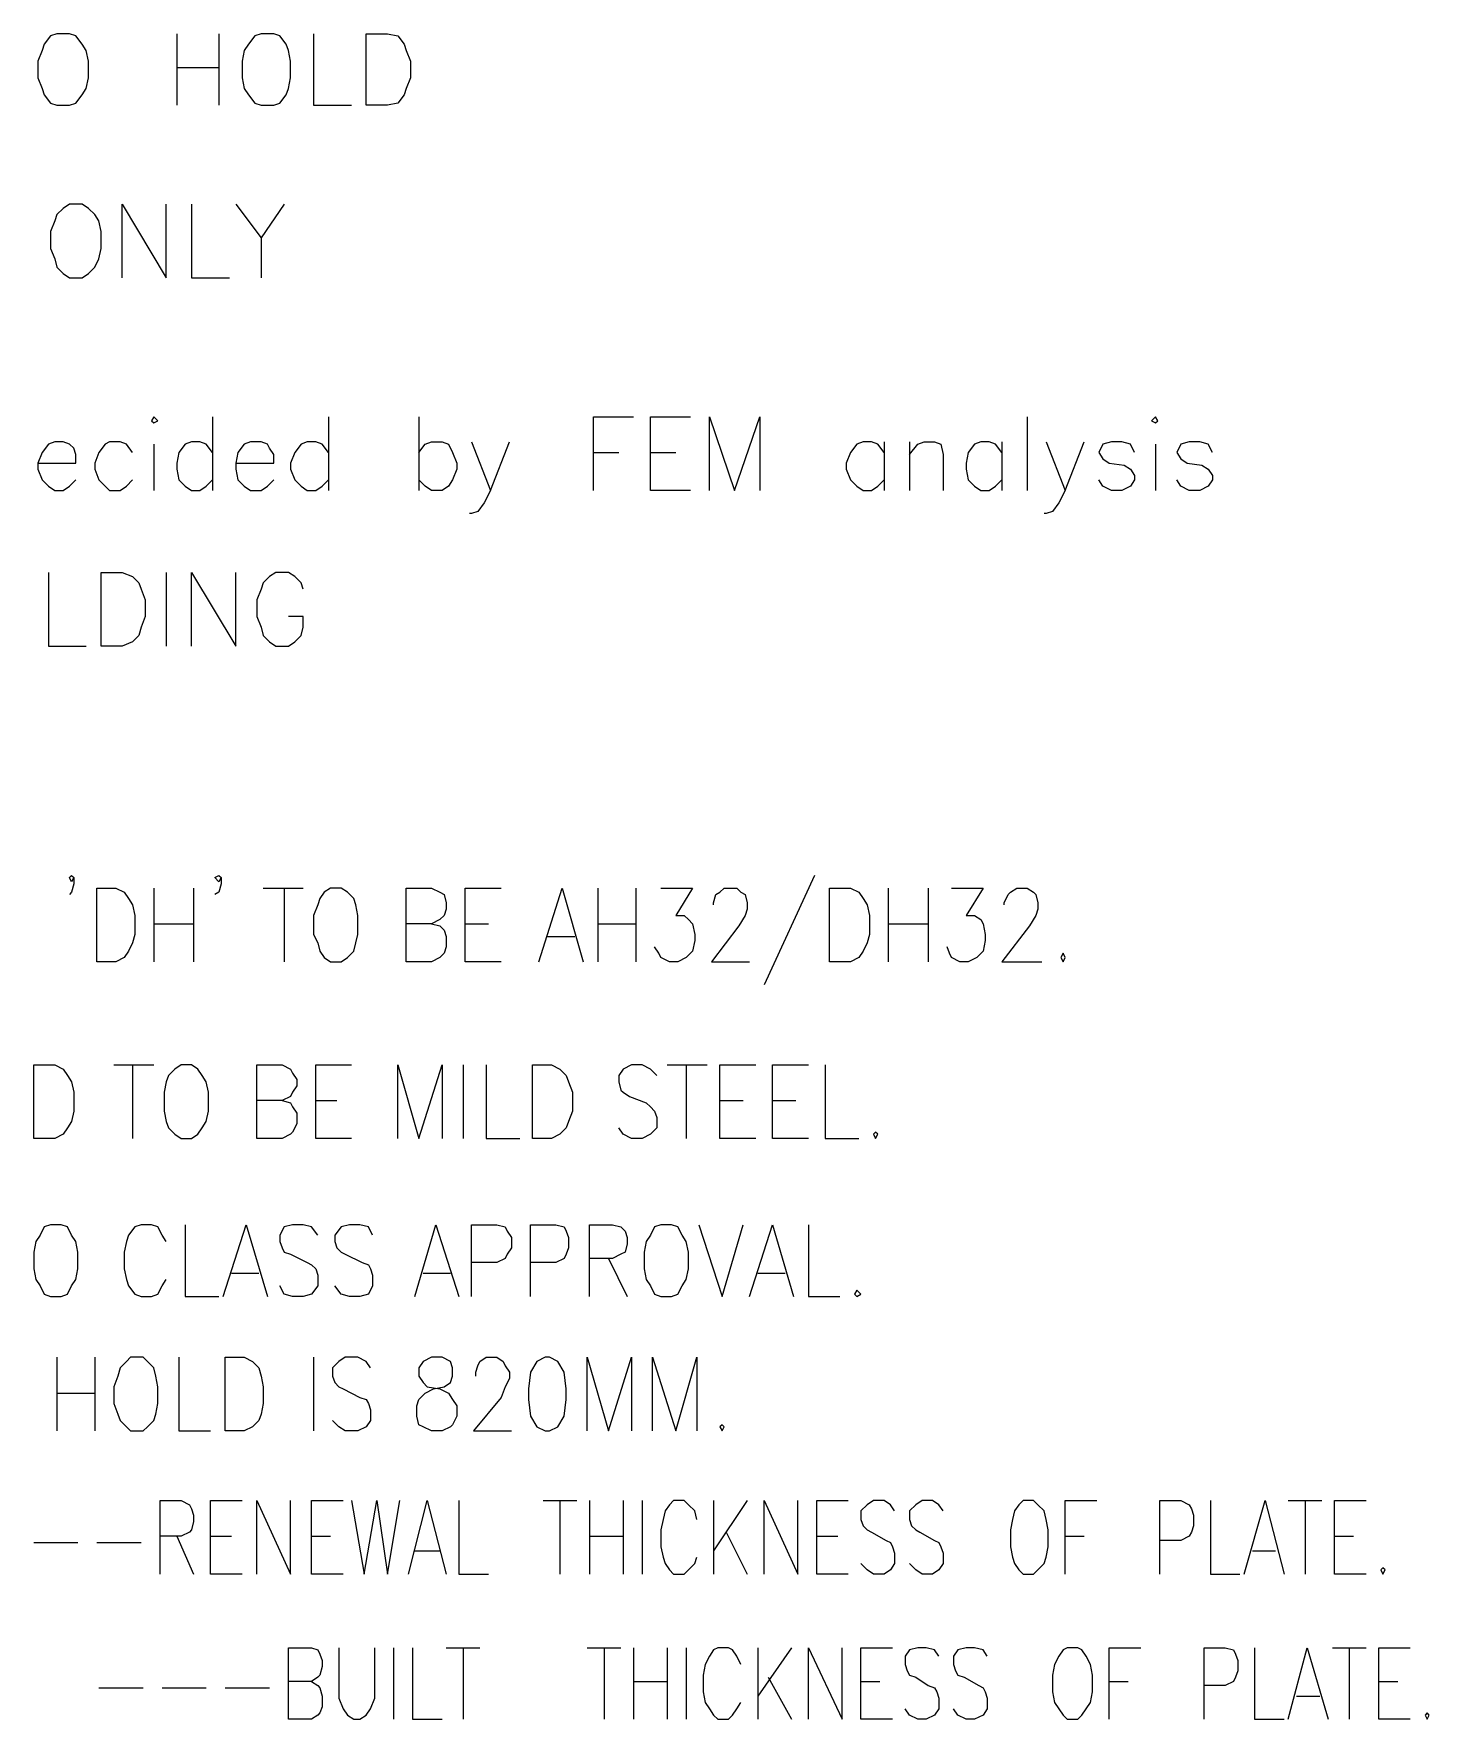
# Model space of a CAD drawing. Header units: millimetres. Extents: x 0.6 to 49, y 0.3 to 23.1.
# Drawn here: x 34.626 to 36.836, y 12.633 to 15.303 of the extents above; entities that cross this region are included whole.
import ezdxf

# ---------------------------------------------------------------- set-up
doc = ezdxf.new("R2010")
doc.units = ezdxf.units.MM
doc.layers.add('PDF_Geometry', color=7, linetype='Continuous')

msp = doc.modelspace()

# ---------------------------------------------------------------- linework, layer by layer
at = {"layer": 'PDF_Geometry', "lineweight": 25}
for points in [[(34.6628, 15.3033), (34.6528, 15.3), (34.6428, 15.2867), (34.6394, 15.2767), (34.6328, 15.26), (34.6328, 15.2333), (34.6394, 15.2167), (34.6428, 15.2067), (34.6528, 15.1933), (34.6628, 15.19), (34.6828, 15.19), (34.6928, 15.1933), (34.7028, 15.2067), (34.7094, 15.2167), (34.7128, 15.2333), (34.7128, 15.26), (34.7094, 15.2767), (34.7028, 15.2867), (34.6928, 15.3), (34.6828, 15.3033)], [(34.9861, 15.3033), (34.9761, 15.3), (34.9661, 15.2867), (34.9594, 15.2767), (34.9561, 15.26), (34.9561, 15.2333), (34.9594, 15.2167), (34.9661, 15.2067), (34.9761, 15.1933), (34.9861, 15.19), (35.0061, 15.19), (35.0161, 15.1933), (35.0261, 15.2067), (35.0294, 15.2167), (35.0328, 15.2333), (35.0328, 15.26), (35.0294, 15.2767), (35.0261, 15.2867), (35.0161, 15.3), (35.0061, 15.3033)], [(35.1528, 15.19), (35.1528, 15.3033), (35.1861, 15.3033), (35.2028, 15.3), (35.2128, 15.2867), (35.2161, 15.2767), (35.2228, 15.26), (35.2228, 15.2333), (35.2161, 15.2167), (35.2128, 15.2067), (35.2028, 15.1933), (35.1861, 15.19)], [(34.6828, 15.0333), (34.6728, 15.0267), (34.6628, 15.0167), (34.6594, 15.0067), (34.6528, 14.99), (34.6528, 14.9633), (34.6594, 14.9467), (34.6628, 14.9333), (34.6728, 14.9233), (34.6828, 14.9167), (34.7028, 14.9167), (34.7128, 14.9233), (34.7228, 14.9333), (34.7294, 14.9467), (34.7328, 14.9633), (34.7328, 14.99), (34.7294, 15.0067), (34.7228, 15.0167), (34.7128, 15.0267), (34.7028, 15.0333)], [(34.8128, 14.69), (34.8161, 14.6867), (34.8228, 14.69), (34.8161, 14.6967)], [(36.3961, 14.69), (36.4028, 14.6867), (36.4061, 14.69), (36.4028, 14.6967)], [(34.7328, 14.3333), (34.7328, 14.45), (34.7661, 14.45), (34.7828, 14.4433), (34.7928, 14.4333), (34.7961, 14.4233), (34.8028, 14.4067), (34.8028, 14.38), (34.7961, 14.3633), (34.7928, 14.35), (34.7828, 14.34), (34.7661, 14.3333)], [(34.7261, 13.8333), (34.7261, 13.95), (34.7561, 13.95), (34.7694, 13.9433), (34.7761, 13.9333), (34.7828, 13.9233), (34.7861, 13.9067), (34.7861, 13.8767), (34.7828, 13.8633), (34.7761, 13.85), (34.7694, 13.84), (34.7561, 13.8333)], [(35.0961, 13.95), (35.0861, 13.9433), (35.0794, 13.9333), (35.0761, 13.9233), (35.0694, 13.9067), (35.0694, 13.8767), (35.0761, 13.8633), (35.0794, 13.85), (35.0861, 13.84), (35.0961, 13.8333), (35.1128, 13.8333), (35.1228, 13.84), (35.1328, 13.85), (35.1361, 13.8633), (35.1394, 13.8767), (35.1394, 13.9067), (35.1361, 13.9233), (35.1328, 13.9333), (35.1228, 13.9433), (35.1128, 13.95)], [(35.8861, 13.8333), (35.8861, 13.95), (35.9194, 13.95), (35.9328, 13.9433), (35.9394, 13.9333), (35.9461, 13.9233), (35.9494, 13.9067), (35.9494, 13.8767), (35.9461, 13.8633), (35.9394, 13.85), (35.9328, 13.84), (35.9194, 13.8333)], [(36.2561, 13.8467), (36.2528, 13.84), (36.2561, 13.8333), (36.2594, 13.84)], [(34.6261, 13.5533), (34.6261, 13.67), (34.6594, 13.67), (34.6728, 13.6633), (34.6794, 13.6533), (34.6861, 13.6433), (34.6894, 13.6267), (34.6894, 13.5967), (34.6861, 13.58), (34.6794, 13.57), (34.6728, 13.56), (34.6594, 13.5533)], [(34.8594, 13.67), (34.8494, 13.6633), (34.8394, 13.6533), (34.8361, 13.6433), (34.8328, 13.6267), (34.8328, 13.5967), (34.8361, 13.58), (34.8394, 13.57), (34.8494, 13.56), (34.8594, 13.5533), (34.8761, 13.5533), (34.8861, 13.56), (34.8928, 13.57), (34.8994, 13.58), (34.9028, 13.5967), (34.9028, 13.6267), (34.8994, 13.6433), (34.8928, 13.6533), (34.8861, 13.6633), (34.8761, 13.67)], [(35.4161, 13.5533), (35.4161, 13.67), (35.4461, 13.67), (35.4594, 13.6633), (35.4694, 13.6533), (35.4728, 13.6433), (35.4794, 13.6267), (35.4794, 13.5967), (35.4728, 13.58), (35.4694, 13.57), (35.4594, 13.56), (35.4461, 13.5533)], [(35.9594, 13.5633), (35.9561, 13.56), (35.9594, 13.5533), (35.9628, 13.56)], [(34.6528, 13.4167), (34.6428, 13.4133), (34.6361, 13.4), (34.6294, 13.39), (34.6261, 13.3733), (34.6261, 13.3467), (34.6294, 13.33), (34.6361, 13.32), (34.6428, 13.3067), (34.6528, 13.3033), (34.6694, 13.3033), (34.6794, 13.3067), (34.6861, 13.32), (34.6928, 13.33), (34.6961, 13.3467), (34.6961, 13.3733), (34.6928, 13.39), (34.6861, 13.4), (34.6794, 13.4133), (34.6694, 13.4167)], [(35.6194, 13.4167), (35.6094, 13.4133), (35.6028, 13.4), (35.5961, 13.39), (35.5928, 13.3733), (35.5928, 13.3467), (35.5961, 13.33), (35.6028, 13.32), (35.6094, 13.3067), (35.6194, 13.3033), (35.6361, 13.3033), (35.6461, 13.3067), (35.6528, 13.32), (35.6594, 13.33), (35.6628, 13.3467), (35.6628, 13.3733), (35.6594, 13.39), (35.6528, 13.4), (35.6461, 13.4133), (35.6361, 13.4167)], [(35.9294, 13.3133), (35.9261, 13.3067), (35.9294, 13.3033), (35.9361, 13.3067)], [(34.7794, 13.2067), (34.7728, 13.2), (34.7628, 13.19), (34.7594, 13.1767), (34.7528, 13.16), (34.7528, 13.1333), (34.7594, 13.1167), (34.7628, 13.1067), (34.7728, 13.0967), (34.7794, 13.09), (34.7994, 13.09), (34.8061, 13.0967), (34.8161, 13.1067), (34.8194, 13.1167), (34.8228, 13.1333), (34.8228, 13.16), (34.8194, 13.1767), (34.8161, 13.19), (34.8061, 13.2), (34.7994, 13.2067)], [(34.9294, 13.09), (34.9294, 13.2067), (34.9594, 13.2067), (34.9728, 13.2), (34.9828, 13.19), (34.9861, 13.1767), (34.9894, 13.16), (34.9894, 13.1333), (34.9861, 13.1167), (34.9828, 13.1067), (34.9728, 13.0967), (34.9594, 13.09)], [(35.2561, 13.2067), (35.2428, 13.2), (35.2361, 13.19), (35.2361, 13.1767), (35.2428, 13.1667), (35.2494, 13.16), (35.2694, 13.1567), (35.2828, 13.15), (35.2894, 13.14), (35.2961, 13.13), (35.2961, 13.1133), (35.2894, 13.1), (35.2861, 13.0967), (35.2728, 13.09), (35.2561, 13.09), (35.2428, 13.0967), (35.2361, 13.1), (35.2328, 13.1133), (35.2328, 13.13), (35.2361, 13.14), (35.2461, 13.15), (35.2594, 13.1567), (35.2761, 13.16), (35.2861, 13.1667), (35.2894, 13.1767), (35.2894, 13.19), (35.2861, 13.2), (35.2728, 13.2067)], [(35.4361, 13.2067), (35.4228, 13.2), (35.4128, 13.1833), (35.4094, 13.1567), (35.4094, 13.14), (35.4128, 13.1133), (35.4228, 13.0967), (35.4361, 13.09), (35.4428, 13.09), (35.4561, 13.0967), (35.4661, 13.1133), (35.4694, 13.14), (35.4694, 13.1567), (35.4661, 13.1833), (35.4561, 13.2), (35.4428, 13.2067)], [(35.7161, 13.1), (35.7128, 13.0967), (35.7161, 13.09), (35.7194, 13.0967)], [(36.1928, 12.98), (36.1861, 12.9733), (36.1794, 12.9633), (36.1761, 12.95), (36.1728, 12.9333), (36.1728, 12.9067), (36.1761, 12.89), (36.1794, 12.88), (36.1861, 12.87), (36.1928, 12.8633), (36.2094, 12.8633), (36.2161, 12.87), (36.2261, 12.88), (36.2294, 12.89), (36.2328, 12.9067), (36.2328, 12.9333), (36.2294, 12.95), (36.2261, 12.9633), (36.2161, 12.9733), (36.2094, 12.98)], [(36.7628, 12.8733), (36.7594, 12.87), (36.7628, 12.8633), (36.7661, 12.87)], [(36.2628, 12.7467), (36.2561, 12.7433), (36.2494, 12.7333), (36.2428, 12.72), (36.2394, 12.7033), (36.2394, 12.6767), (36.2428, 12.66), (36.2494, 12.65), (36.2561, 12.64), (36.2628, 12.6333), (36.2794, 12.6333), (36.2861, 12.64), (36.2928, 12.65), (36.2994, 12.66), (36.3028, 12.6767), (36.3028, 12.7033), (36.2994, 12.72), (36.2928, 12.7333), (36.2861, 12.7433), (36.2794, 12.7467)], [(36.8328, 12.6433), (36.8294, 12.64), (36.8328, 12.6333), (36.8361, 12.64)]]:
    msp.add_lwpolyline(points, close=True, dxfattribs=at)
for points in [[(34.8528, 15.3033), (34.8528, 15.19)], [(34.9194, 15.3033), (34.9194, 15.19)], [(35.0694, 15.3033), (35.0694, 15.19), (35.1294, 15.19)], [(34.8528, 15.25), (34.9194, 15.25)], [(34.7661, 14.9167), (34.7661, 15.0333), (34.8361, 14.9167), (34.8361, 15.0333)], [(34.8761, 15.0333), (34.8761, 14.9167), (34.9361, 14.9167)], [(34.9461, 15.0333), (34.9861, 14.98), (34.9861, 14.9167)], [(35.0228, 15.0333), (34.9861, 14.98)], [(34.9094, 14.6967), (34.9094, 14.58)], [(35.0928, 14.6967), (35.0928, 14.58)], [(35.2361, 14.6967), (35.2361, 14.58)], [(35.5128, 14.58), (35.5128, 14.6967), (35.5761, 14.6967)], [(35.6661, 14.58), (35.6028, 14.58), (35.6028, 14.6967), (35.6661, 14.6967)], [(35.6961, 14.58), (35.6961, 14.6967), (35.7361, 14.58), (35.7761, 14.6967), (35.7761, 14.58)], [(36.1994, 14.6967), (36.1994, 14.58)], [(34.6328, 14.6233), (34.6928, 14.6233), (34.6928, 14.6367), (34.6894, 14.6467), (34.6828, 14.6533), (34.6728, 14.6567), (34.6594, 14.6567), (34.6494, 14.6533), (34.6394, 14.64), (34.6328, 14.6233), (34.6328, 14.6133), (34.6394, 14.5967), (34.6494, 14.5867), (34.6594, 14.58), (34.6728, 14.58), (34.6828, 14.5867), (34.6928, 14.5967)], [(34.7828, 14.64), (34.7728, 14.6533), (34.7628, 14.6567), (34.7461, 14.6567), (34.7394, 14.6533), (34.7294, 14.64), (34.7228, 14.6233), (34.7228, 14.6133), (34.7294, 14.5967), (34.7394, 14.5867), (34.7461, 14.58), (34.7628, 14.58), (34.7728, 14.5867), (34.7828, 14.5967)], [(34.8161, 14.6533), (34.8161, 14.58)], [(34.9094, 14.64), (34.8994, 14.6533), (34.8894, 14.6567), (34.8761, 14.6567), (34.8661, 14.6533), (34.8561, 14.64), (34.8528, 14.6233), (34.8528, 14.6133), (34.8561, 14.5967), (34.8661, 14.5867), (34.8761, 14.58), (34.8894, 14.58), (34.8994, 14.5867), (34.9094, 14.5967)], [(34.9461, 14.6233), (35.0061, 14.6233), (35.0061, 14.6367), (34.9994, 14.6467), (34.9961, 14.6533), (34.9861, 14.6567), (34.9694, 14.6567), (34.9594, 14.6533), (34.9494, 14.64), (34.9461, 14.6233), (34.9461, 14.6133), (34.9494, 14.5967), (34.9594, 14.5867), (34.9694, 14.58), (34.9861, 14.58), (34.9961, 14.5867), (35.0061, 14.5967)], [(35.0928, 14.64), (35.0828, 14.6533), (35.0728, 14.6567), (35.0594, 14.6567), (35.0494, 14.6533), (35.0394, 14.64), (35.0328, 14.6233), (35.0328, 14.6133), (35.0394, 14.5967), (35.0494, 14.5867), (35.0594, 14.58), (35.0728, 14.58), (35.0828, 14.5867), (35.0928, 14.5967)], [(35.2361, 14.64), (35.2461, 14.6533), (35.2561, 14.6567), (35.2728, 14.6567), (35.2828, 14.6533), (35.2894, 14.64), (35.2961, 14.6233), (35.2961, 14.6133), (35.2894, 14.5967), (35.2828, 14.5867), (35.2728, 14.58), (35.2561, 14.58), (35.2461, 14.5867), (35.2361, 14.5967)], [(35.3194, 14.6567), (35.3494, 14.58), (35.3794, 14.6567)], [(35.5128, 14.64), (35.5528, 14.64)], [(35.6028, 14.64), (35.6428, 14.64)], [(35.9728, 14.64), (35.9628, 14.6533), (35.9528, 14.6567), (35.9394, 14.6567), (35.9294, 14.6533), (35.9194, 14.64), (35.9128, 14.6233), (35.9128, 14.6133), (35.9194, 14.5967), (35.9294, 14.5867), (35.9394, 14.58), (35.9528, 14.58), (35.9628, 14.5867), (35.9728, 14.5967)], [(35.9728, 14.6567), (35.9728, 14.58)], [(36.0128, 14.6567), (36.0128, 14.58)], [(36.0128, 14.6367), (36.0261, 14.6533), (36.0361, 14.6567), (36.0528, 14.6567), (36.0628, 14.6533), (36.0661, 14.6367), (36.0661, 14.58)], [(36.1594, 14.64), (36.1494, 14.6533), (36.1394, 14.6567), (36.1261, 14.6567), (36.1161, 14.6533), (36.1061, 14.64), (36.1028, 14.6233), (36.1028, 14.6133), (36.1061, 14.5967), (36.1161, 14.5867), (36.1261, 14.58), (36.1394, 14.58), (36.1494, 14.5867), (36.1594, 14.5967)], [(36.1594, 14.6567), (36.1594, 14.58)], [(36.2294, 14.6567), (36.2594, 14.58), (36.2894, 14.6567)], [(36.3694, 14.64), (36.3628, 14.6533), (36.3494, 14.6567), (36.3328, 14.6567), (36.3194, 14.6533), (36.3128, 14.64), (36.3194, 14.63), (36.3294, 14.6233), (36.3528, 14.62), (36.3628, 14.6133), (36.3694, 14.6033), (36.3694, 14.5967), (36.3628, 14.5867), (36.3494, 14.58), (36.3328, 14.58), (36.3194, 14.5867), (36.3128, 14.5967)], [(36.4028, 14.6533), (36.4028, 14.58)], [(36.4928, 14.64), (36.4861, 14.6533), (36.4728, 14.6567), (36.4561, 14.6567), (36.4428, 14.6533), (36.4361, 14.64), (36.4428, 14.63), (36.4528, 14.6233), (36.4761, 14.62), (36.4861, 14.6133), (36.4928, 14.6033), (36.4928, 14.5967), (36.4861, 14.5867), (36.4728, 14.58), (36.4561, 14.58), (36.4428, 14.5867), (36.4361, 14.5967)], [(35.3494, 14.58), (35.3394, 14.56), (35.3294, 14.5467), (35.3194, 14.5433), (35.3161, 14.5433)], [(36.2594, 14.58), (36.2494, 14.56), (36.2394, 14.5467), (36.2294, 14.5433), (36.2261, 14.5433)], [(34.6494, 14.45), (34.6494, 14.3333), (34.7094, 14.3333)], [(34.8361, 14.45), (34.8361, 14.3333)], [(34.8761, 14.3333), (34.8761, 14.45), (34.9461, 14.3333), (34.9461, 14.45)], [(35.0528, 14.4233), (35.0494, 14.4333), (35.0394, 14.4433), (35.0294, 14.45), (35.0094, 14.45), (34.9994, 14.4433), (34.9894, 14.4333), (34.9861, 14.4233), (34.9794, 14.4067), (34.9794, 14.38), (34.9861, 14.3633), (34.9894, 14.35), (34.9994, 14.34), (35.0094, 14.3333), (35.0294, 14.3333), (35.0394, 14.34), (35.0494, 14.35), (35.0528, 14.3633), (35.0528, 14.38), (35.0294, 14.38)], [(34.6894, 13.9667), (34.6861, 13.96), (34.6828, 13.9667), (34.6861, 13.97), (34.6894, 13.9667), (34.6894, 13.9567), (34.6861, 13.9433), (34.6828, 13.94)], [(34.9228, 13.9667), (34.9194, 13.96), (34.9128, 13.9667), (34.9194, 13.97), (34.9228, 13.9667), (34.9228, 13.9567), (34.9194, 13.9433), (34.9128, 13.94)], [(35.8628, 13.97), (35.7828, 13.7967)], [(34.8161, 13.95), (34.8161, 13.8333)], [(34.8794, 13.95), (34.8794, 13.8333)], [(34.9894, 13.95), (35.0528, 13.95)], [(35.0228, 13.95), (35.0228, 13.8333)], [(35.2561, 13.8933), (35.2694, 13.89), (35.2761, 13.8833), (35.2794, 13.8733), (35.2794, 13.8567), (35.2761, 13.8467), (35.2694, 13.84), (35.2561, 13.8333), (35.2161, 13.8333), (35.2161, 13.95), (35.2561, 13.95), (35.2694, 13.9433), (35.2761, 13.94), (35.2794, 13.9267), (35.2794, 13.9167), (35.2761, 13.9067), (35.2694, 13.9), (35.2561, 13.8933), (35.2161, 13.8933)], [(35.3661, 13.8333), (35.3094, 13.8333), (35.3094, 13.95), (35.3661, 13.95)], [(35.4261, 13.8333), (35.4628, 13.95), (35.4961, 13.8333)], [(35.5194, 13.95), (35.5194, 13.8333)], [(35.5794, 13.95), (35.5794, 13.8333)], [(35.6194, 13.95), (35.6694, 13.95), (35.6428, 13.9067), (35.6561, 13.9067), (35.6628, 13.9), (35.6694, 13.8933), (35.6728, 13.8767), (35.6728, 13.8667), (35.6694, 13.85), (35.6594, 13.84), (35.6461, 13.8333), (35.6328, 13.8333), (35.6194, 13.84), (35.6161, 13.8467), (35.6094, 13.8567)], [(35.7028, 13.9233), (35.7028, 13.9267), (35.7061, 13.94), (35.7128, 13.9433), (35.7194, 13.95), (35.7394, 13.95), (35.7461, 13.9433), (35.7528, 13.94), (35.7561, 13.9267), (35.7561, 13.9167), (35.7528, 13.9067), (35.7428, 13.89), (35.6994, 13.8333), (35.7594, 13.8333)], [(35.9794, 13.95), (35.9794, 13.8333)], [(36.0428, 13.95), (36.0428, 13.8333)], [(36.0794, 13.95), (36.1294, 13.95), (36.1028, 13.9067), (36.1161, 13.9067), (36.1261, 13.9), (36.1294, 13.8933), (36.1328, 13.8767), (36.1328, 13.8667), (36.1294, 13.85), (36.1194, 13.84), (36.1061, 13.8333), (36.0928, 13.8333), (36.0794, 13.84), (36.0761, 13.8467), (36.0728, 13.8567)], [(36.1628, 13.9233), (36.1628, 13.9267), (36.1694, 13.94), (36.1728, 13.9433), (36.1828, 13.95), (36.1994, 13.95), (36.2094, 13.9433), (36.2128, 13.94), (36.2161, 13.9267), (36.2161, 13.9167), (36.2128, 13.9067), (36.2028, 13.89), (36.1594, 13.8333), (36.2228, 13.8333)], [(34.8161, 13.8933), (34.8794, 13.8933)], [(35.3094, 13.8933), (35.3461, 13.8933)], [(35.5194, 13.8933), (35.5794, 13.8933)], [(35.9794, 13.8933), (36.0428, 13.8933)], [(35.4394, 13.8733), (35.4828, 13.8733)], [(34.7528, 13.67), (34.8161, 13.67)], [(34.7828, 13.67), (34.7828, 13.5533)], [(35.0194, 13.6133), (35.0328, 13.61), (35.0361, 13.6033), (35.0428, 13.5933), (35.0428, 13.5767), (35.0361, 13.5633), (35.0328, 13.56), (35.0194, 13.5533), (34.9794, 13.5533), (34.9794, 13.67), (35.0194, 13.67), (35.0328, 13.6633), (35.0361, 13.6567), (35.0428, 13.6467), (35.0428, 13.6367), (35.0361, 13.6267), (35.0328, 13.62), (35.0194, 13.6133), (34.9794, 13.6133)], [(35.1294, 13.5533), (35.0728, 13.5533), (35.0728, 13.67), (35.1294, 13.67)], [(35.2028, 13.5533), (35.2028, 13.67), (35.2361, 13.5533), (35.2728, 13.67), (35.2728, 13.5533)], [(35.3061, 13.67), (35.3061, 13.5533)], [(35.3428, 13.67), (35.3428, 13.5533), (35.3961, 13.5533)], [(35.6128, 13.6533), (35.6028, 13.6633), (35.5894, 13.67), (35.5728, 13.67), (35.5594, 13.6633), (35.5528, 13.6533), (35.5528, 13.6433), (35.5561, 13.63), (35.5594, 13.6267), (35.5694, 13.62), (35.5961, 13.61), (35.6028, 13.6033), (35.6094, 13.5967), (35.6128, 13.5867), (35.6128, 13.57), (35.6028, 13.56), (35.5894, 13.5533), (35.5728, 13.5533), (35.5594, 13.56), (35.5528, 13.57)], [(35.6294, 13.67), (35.6928, 13.67)], [(35.6594, 13.67), (35.6594, 13.5533)], [(35.7694, 13.5533), (35.7128, 13.5533), (35.7128, 13.67), (35.7694, 13.67)], [(35.8528, 13.5533), (35.7961, 13.5533), (35.7961, 13.67), (35.8528, 13.67)], [(35.8794, 13.67), (35.8794, 13.5533), (35.9328, 13.5533)], [(35.0728, 13.6133), (35.1061, 13.6133)], [(35.7128, 13.6133), (35.7494, 13.6133)], [(35.7961, 13.6133), (35.8328, 13.6133)], [(34.8361, 13.39), (34.8294, 13.4), (34.8228, 13.4133), (34.8128, 13.4167), (34.7961, 13.4167), (34.7861, 13.4133), (34.7761, 13.4), (34.7728, 13.39), (34.7694, 13.3733), (34.7694, 13.3467), (34.7728, 13.33), (34.7761, 13.32), (34.7861, 13.3067), (34.7961, 13.3033), (34.8128, 13.3033), (34.8228, 13.3067), (34.8294, 13.32), (34.8361, 13.33)], [(34.8661, 13.4167), (34.8661, 13.3033), (34.9194, 13.3033)], [(34.9261, 13.3033), (34.9628, 13.4167), (34.9961, 13.3033)], [(35.0761, 13.4), (35.0661, 13.4133), (35.0528, 13.4167), (35.0361, 13.4167), (35.0228, 13.4133), (35.0161, 13.4), (35.0161, 13.39), (35.0194, 13.38), (35.0228, 13.3733), (35.0328, 13.37), (35.0594, 13.3567), (35.0661, 13.3533), (35.0728, 13.3467), (35.0761, 13.3367), (35.0761, 13.32), (35.0661, 13.3067), (35.0528, 13.3033), (35.0361, 13.3033), (35.0228, 13.3067), (35.0161, 13.32)], [(35.1628, 13.4), (35.1561, 13.4133), (35.1428, 13.4167), (35.1261, 13.4167), (35.1128, 13.4133), (35.1028, 13.4), (35.1028, 13.39), (35.1061, 13.38), (35.1128, 13.3733), (35.1194, 13.37), (35.1461, 13.3567), (35.1561, 13.3533), (35.1594, 13.3467), (35.1628, 13.3367), (35.1628, 13.32), (35.1561, 13.3067), (35.1428, 13.3033), (35.1261, 13.3033), (35.1128, 13.3067), (35.1028, 13.32)], [(35.2294, 13.3033), (35.2628, 13.4167), (35.2994, 13.3033)], [(35.3194, 13.3033), (35.3194, 13.4167), (35.3594, 13.4167), (35.3728, 13.4133), (35.3761, 13.4067), (35.3828, 13.3967), (35.3828, 13.38), (35.3761, 13.37), (35.3728, 13.3633), (35.3594, 13.3567), (35.3194, 13.3567)], [(35.4128, 13.3033), (35.4128, 13.4167), (35.4528, 13.4167), (35.4661, 13.4133), (35.4694, 13.4067), (35.4728, 13.3967), (35.4728, 13.38), (35.4694, 13.37), (35.4661, 13.3633), (35.4528, 13.3567), (35.4128, 13.3567)], [(35.5061, 13.3033), (35.5061, 13.4167), (35.5428, 13.4167), (35.5561, 13.4133), (35.5628, 13.4067), (35.5661, 13.3967), (35.5661, 13.3867), (35.5628, 13.3733), (35.5561, 13.37), (35.5428, 13.3633), (35.5061, 13.3633)], [(35.6794, 13.4167), (35.7161, 13.3033), (35.7494, 13.4167)], [(35.7594, 13.3033), (35.7961, 13.4167), (35.8294, 13.3033)], [(35.8528, 13.4167), (35.8528, 13.3033), (35.9028, 13.3033)], [(35.5361, 13.3633), (35.5661, 13.3033)], [(34.9394, 13.34), (34.9828, 13.34)], [(35.2428, 13.34), (35.2861, 13.34)], [(35.7728, 13.34), (35.8161, 13.34)], [(34.6628, 13.2067), (34.6628, 13.09)], [(34.7228, 13.2067), (34.7228, 13.09)], [(34.8561, 13.2067), (34.8561, 13.09), (34.9061, 13.09)], [(35.0694, 13.2067), (35.0694, 13.09)], [(35.1594, 13.19), (35.1528, 13.2), (35.1394, 13.2067), (35.1194, 13.2067), (35.1094, 13.2), (35.0994, 13.19), (35.0994, 13.1767), (35.1028, 13.1667), (35.1094, 13.16), (35.1161, 13.1567), (35.1428, 13.1433), (35.1528, 13.14), (35.1561, 13.1333), (35.1594, 13.1233), (35.1594, 13.1067), (35.1528, 13.0967), (35.1394, 13.09), (35.1194, 13.09), (35.1094, 13.0967), (35.0994, 13.1067)], [(35.3261, 13.1767), (35.3261, 13.1833), (35.3294, 13.1933), (35.3328, 13.2), (35.3428, 13.2067), (35.3594, 13.2067), (35.3694, 13.2), (35.3728, 13.1933), (35.3794, 13.1833), (35.3794, 13.1733), (35.3728, 13.16), (35.3661, 13.1433), (35.3228, 13.09), (35.3828, 13.09)], [(35.5028, 13.09), (35.5028, 13.2067), (35.5361, 13.09), (35.5728, 13.2067), (35.5728, 13.09)], [(35.6061, 13.09), (35.6061, 13.2067), (35.6428, 13.09), (35.6761, 13.2067), (35.6761, 13.09)], [(34.6628, 13.15), (34.7228, 13.15)], [(34.8261, 12.8633), (34.8261, 12.98), (34.8594, 12.98), (34.8728, 12.9733), (34.8761, 12.9667), (34.8794, 12.9567), (34.8794, 12.9467), (34.8761, 12.9333), (34.8728, 12.93), (34.8594, 12.9233), (34.8261, 12.9233)], [(34.9561, 12.8633), (34.9061, 12.8633), (34.9061, 12.98), (34.9561, 12.98)], [(34.9794, 12.8633), (34.9794, 12.98), (35.0328, 12.8633), (35.0328, 12.98)], [(35.1161, 12.8633), (35.0661, 12.8633), (35.0661, 12.98), (35.1161, 12.98)], [(35.1294, 12.98), (35.1494, 12.8633), (35.1694, 12.98), (35.1861, 12.8633), (35.2061, 12.98)], [(35.2194, 12.8633), (35.2494, 12.98), (35.2794, 12.8633)], [(35.2994, 12.98), (35.2994, 12.8633), (35.3461, 12.8633)], [(35.4328, 12.98), (35.4861, 12.98)], [(35.4594, 12.98), (35.4594, 12.8633)], [(35.5061, 12.98), (35.5061, 12.8633)], [(35.5594, 12.98), (35.5594, 12.8633)], [(35.5894, 12.98), (35.5894, 12.8633)], [(35.6761, 12.95), (35.6728, 12.9633), (35.6628, 12.9733), (35.6561, 12.98), (35.6394, 12.98), (35.6328, 12.9733), (35.6261, 12.9633), (35.6228, 12.95), (35.6194, 12.9333), (35.6194, 12.9067), (35.6228, 12.89), (35.6261, 12.88), (35.6328, 12.87), (35.6394, 12.8633), (35.6561, 12.8633), (35.6628, 12.87), (35.6728, 12.88), (35.6761, 12.89)], [(35.7028, 12.98), (35.7028, 12.8633)], [(35.7561, 12.98), (35.7028, 12.9)], [(35.7828, 12.8633), (35.7828, 12.98), (35.8361, 12.8633), (35.8361, 12.98)], [(35.9161, 12.8633), (35.8661, 12.8633), (35.8661, 12.98), (35.9161, 12.98)], [(35.9894, 12.9633), (35.9828, 12.9733), (35.9728, 12.98), (35.9561, 12.98), (35.9461, 12.9733), (35.9361, 12.9633), (35.9361, 12.95), (35.9394, 12.94), (35.9461, 12.9333), (35.9528, 12.93), (35.9761, 12.9167), (35.9828, 12.9133), (35.9861, 12.9067), (35.9894, 12.8967), (35.9894, 12.88), (35.9828, 12.87), (35.9728, 12.8633), (35.9561, 12.8633), (35.9461, 12.87), (35.9361, 12.88)], [(36.0661, 12.9633), (36.0594, 12.9733), (36.0494, 12.98), (36.0328, 12.98), (36.0228, 12.9733), (36.0128, 12.9633), (36.0128, 12.95), (36.0161, 12.94), (36.0228, 12.9333), (36.0294, 12.93), (36.0528, 12.9167), (36.0594, 12.9133), (36.0628, 12.9067), (36.0661, 12.8967), (36.0661, 12.88), (36.0594, 12.87), (36.0494, 12.8633), (36.0328, 12.8633), (36.0228, 12.87), (36.0128, 12.88)], [(36.2594, 12.8633), (36.2594, 12.98), (36.3094, 12.98)], [(36.4094, 12.8633), (36.4094, 12.98), (36.4428, 12.98), (36.4561, 12.9733), (36.4594, 12.9667), (36.4628, 12.9567), (36.4628, 12.94), (36.4594, 12.93), (36.4561, 12.9233), (36.4428, 12.9167), (36.4094, 12.9167)], [(36.4894, 12.98), (36.4894, 12.8633), (36.5361, 12.8633)], [(36.5428, 12.8633), (36.5761, 12.98), (36.6061, 12.8633)], [(36.6128, 12.98), (36.6661, 12.98)], [(36.6394, 12.98), (36.6394, 12.8633)], [(36.7361, 12.8633), (36.6861, 12.8633), (36.6861, 12.98), (36.7361, 12.98)], [(34.8528, 12.9233), (34.8794, 12.8633)], [(34.9061, 12.9233), (34.9394, 12.9233)], [(35.0661, 12.9233), (35.0961, 12.9233)], [(35.5061, 12.9233), (35.5594, 12.9233)], [(35.7228, 12.93), (35.7561, 12.8633)], [(35.8661, 12.9233), (35.8994, 12.9233)], [(36.2594, 12.9233), (36.2894, 12.9233)], [(36.6861, 12.9233), (36.7161, 12.9233)], [(34.6261, 12.9133), (34.6961, 12.9133)], [(34.7261, 12.9133), (34.7961, 12.9133)], [(35.2294, 12.9), (35.2694, 12.9)], [(36.5561, 12.9), (36.5928, 12.9)], [(35.0661, 12.6933), (35.0761, 12.6867), (35.0794, 12.6833), (35.0828, 12.67), (35.0828, 12.6533), (35.0794, 12.6433), (35.0761, 12.64), (35.0661, 12.6333), (35.0294, 12.6333), (35.0294, 12.7467), (35.0661, 12.7467), (35.0761, 12.7433), (35.0794, 12.7367), (35.0828, 12.7267), (35.0828, 12.7167), (35.0794, 12.7033), (35.0761, 12.7), (35.0661, 12.6933), (35.0294, 12.6933)], [(35.1094, 12.7467), (35.1094, 12.6667), (35.1161, 12.65), (35.1228, 12.64), (35.1328, 12.6333), (35.1428, 12.6333), (35.1528, 12.64), (35.1594, 12.65), (35.1661, 12.6667), (35.1661, 12.7467)], [(35.1961, 12.7467), (35.1961, 12.6333)], [(35.2261, 12.7467), (35.2261, 12.6333), (35.2728, 12.6333)], [(35.2794, 12.7467), (35.3328, 12.7467)], [(35.3061, 12.7467), (35.3061, 12.6333)], [(35.5028, 12.7467), (35.5561, 12.7467)], [(35.5294, 12.7467), (35.5294, 12.6333)], [(35.5761, 12.7467), (35.5761, 12.6333)], [(35.6294, 12.7467), (35.6294, 12.6333)], [(35.6594, 12.7467), (35.6594, 12.6333)], [(35.7461, 12.72), (35.7394, 12.7333), (35.7328, 12.7433), (35.7261, 12.7467), (35.7094, 12.7467), (35.7028, 12.7433), (35.6961, 12.7333), (35.6894, 12.72), (35.6861, 12.7033), (35.6861, 12.6767), (35.6894, 12.66), (35.6961, 12.65), (35.7028, 12.64), (35.7094, 12.6333), (35.7261, 12.6333), (35.7328, 12.64), (35.7394, 12.65), (35.7461, 12.66)], [(35.7728, 12.7467), (35.7728, 12.6333)], [(35.8261, 12.7467), (35.7728, 12.67)], [(35.8528, 12.6333), (35.8528, 12.7467), (35.9061, 12.6333), (35.9061, 12.7467)], [(35.9861, 12.6333), (35.9361, 12.6333), (35.9361, 12.7467), (35.9861, 12.7467)], [(36.0594, 12.7333), (36.0528, 12.7433), (36.0394, 12.7467), (36.0261, 12.7467), (36.0128, 12.7433), (36.0061, 12.7333), (36.0061, 12.72), (36.0094, 12.71), (36.0128, 12.7033), (36.0228, 12.7), (36.0428, 12.6867), (36.0528, 12.6833), (36.0561, 12.6767), (36.0594, 12.6667), (36.0594, 12.65), (36.0528, 12.64), (36.0394, 12.6333), (36.0261, 12.6333), (36.0128, 12.64), (36.0061, 12.65)], [(36.1361, 12.7333), (36.1294, 12.7433), (36.1161, 12.7467), (36.1028, 12.7467), (36.0894, 12.7433), (36.0828, 12.7333), (36.0828, 12.72), (36.0861, 12.71), (36.0894, 12.7033), (36.0994, 12.7), (36.1228, 12.6867), (36.1294, 12.6833), (36.1328, 12.6767), (36.1361, 12.6667), (36.1361, 12.65), (36.1294, 12.64), (36.1161, 12.6333), (36.1028, 12.6333), (36.0894, 12.64), (36.0828, 12.65)], [(36.3294, 12.6333), (36.3294, 12.7467), (36.3794, 12.7467)], [(36.4794, 12.6333), (36.4794, 12.7467), (36.5128, 12.7467), (36.5261, 12.7433), (36.5294, 12.7367), (36.5328, 12.7267), (36.5328, 12.71), (36.5294, 12.7), (36.5261, 12.6933), (36.5128, 12.6867), (36.4794, 12.6867)], [(36.5594, 12.7467), (36.5594, 12.6333), (36.6061, 12.6333)], [(36.6128, 12.6333), (36.6428, 12.7467), (36.6761, 12.6333)], [(36.6828, 12.7467), (36.7361, 12.7467)], [(36.7094, 12.7467), (36.7094, 12.6333)], [(36.8061, 12.6333), (36.7561, 12.6333), (36.7561, 12.7467), (36.8061, 12.7467)], [(34.7294, 12.6833), (34.7994, 12.6833)], [(34.8294, 12.6833), (34.8994, 12.6833)], [(34.9294, 12.6833), (34.9994, 12.6833)], [(35.5761, 12.6933), (35.6294, 12.6933)], [(35.7894, 12.7), (35.8261, 12.6333)], [(35.9361, 12.6933), (35.9661, 12.6933)], [(36.3294, 12.6933), (36.3594, 12.6933)], [(36.7561, 12.6933), (36.7861, 12.6933)], [(36.6261, 12.67), (36.6628, 12.67)]]:
    msp.add_lwpolyline(points, dxfattribs=at)

doc.saveas('drawing.dxf')
